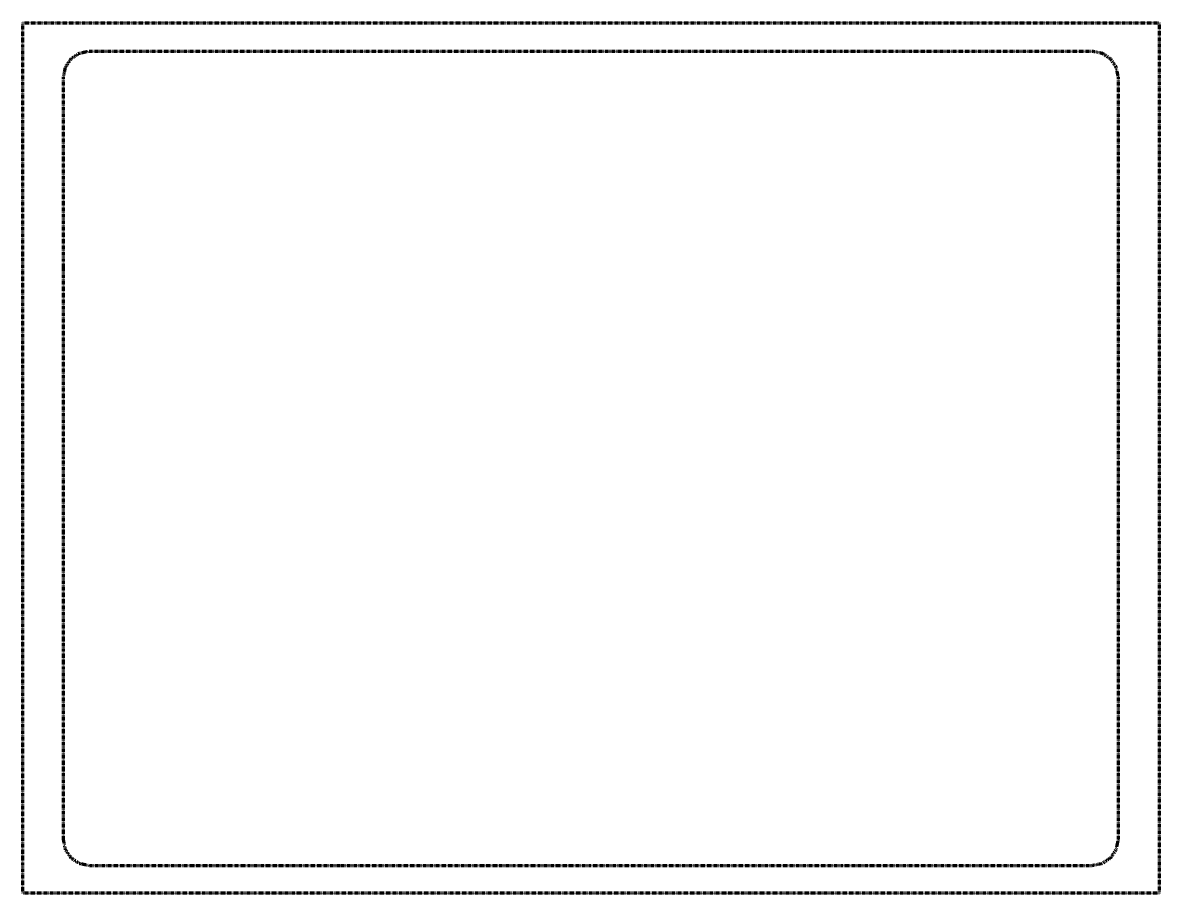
# Model space of a CAD drawing. Header units: millimetres. Extents: x -198 to 408, y -83 to 381.
import ezdxf

# ---------------------------------------------------------------- set-up
doc = ezdxf.new("R2010")
doc.units = ezdxf.units.MM
doc.header["$MEASUREMENT"] = 0
doc.linetypes.add('AI-Linetype-0', pattern=[0.5, 0.25, -0.05, 0.05, -0.05, 0.05, -0.05])
doc.linetypes.add('AI-Linetype-1', pattern=[0.5, 0.25, -0.05, 0.05, -0.05, 0.05, -0.05])
doc.layers.get('0').update_dxf_attribs({"lineweight": 0})
doc.layers.add('Safety', color=7, linetype='Continuous', lineweight=0)

msp = doc.modelspace()

# ---------------------------------------------------------------- linework, layer by layer
at = {"color": 1, "linetype": 'AI-Linetype-0', "lineweight": 106, "true_color": 0xff0000}
msp.add_lwpolyline([(386.18, 351.51), (386.18, 250.01), (386.18, 148.5), (386.18, 46.99), (386.18, -54.51), (385.08, -59.96), (382.1, -64.4), (377.68, -67.4), (372.27, -68.5), (238.72, -68.5), (105.18, -68.5), (-28.37, -68.5), (-161.91, -68.5), (-167.33, -67.4), (-171.75, -64.4), (-174.73, -59.96), (-175.82, -54.51), (-175.82, 46.99), (-175.82, 148.5), (-175.82, 250.01), (-175.82, 351.51), (-174.73, 356.96), (-171.75, 361.4), (-167.33, 364.4), (-161.91, 365.5), (-28.37, 365.5), (105.18, 365.5), (238.72, 365.5), (372.27, 365.5), (377.68, 364.4), (382.1, 361.4), (385.08, 356.96)], close=True, dxfattribs=at)
at = {"layer": 'Safety', "color": 1, "linetype": 'AI-Linetype-1', "lineweight": 106, "true_color": 0xff0000}
msp.add_lwpolyline([(408.15, -83.17), (-197.54, -83.17), (-197.54, 380.56), (408.15, 380.56)], close=True, dxfattribs=at)

doc.saveas('drawing.dxf')
